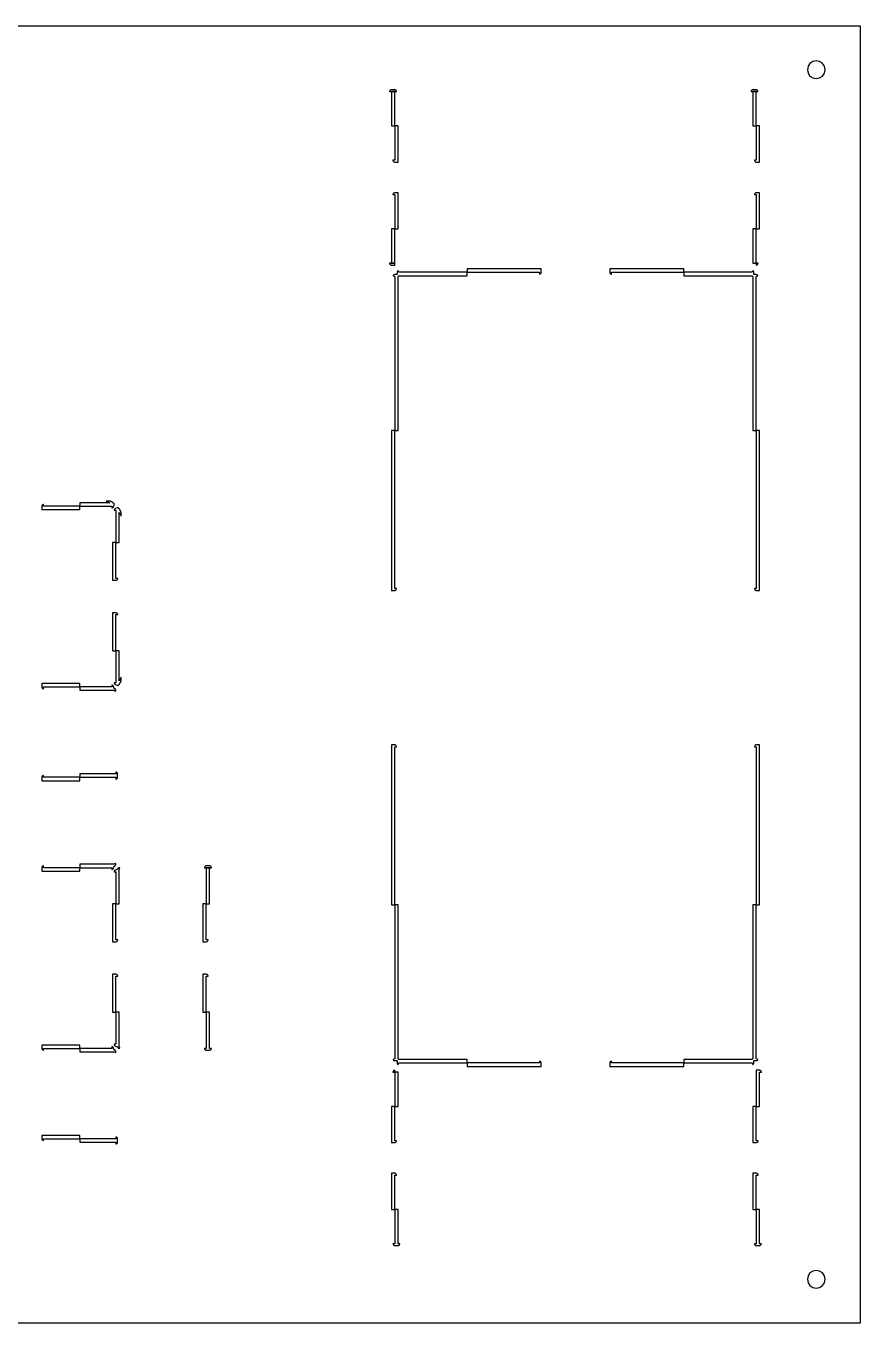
# Model space of a CAD drawing. Header units: metres. Extents: x -73 to 826, y -34 to 331.
# Drawn here: x 591.7 to 826.1, y -33.6 to 331 of the extents above; entities that cross this region are included whole.
import ezdxf

# ---------------------------------------------------------------- set-up
doc = ezdxf.new("R2010")
doc.units = ezdxf.units.M

msp = doc.modelspace()

# ---------------------------------------------------------------- linework, layer by layer
for points in [[(826.12, -33.64), (381.51, -33.64), (381.51, 330.98), (826.12, 330.98), (826.12, -33.64)], [(816.32, 318.67), (816.13, 319.63), (815.58, 320.44), (814.77, 320.98), (813.82, 321.17), (812.86, 320.98), (812.05, 320.44), (811.51, 319.63), (811.32, 318.67), (811.51, 317.71), (812.05, 316.9), (812.86, 316.36), (813.82, 316.17), (814.77, 316.36), (815.58, 316.9), (816.13, 317.71), (816.32, 318.67)], [(693.89, 312.52), (695.34, 312.52), (695.84, 312.52), (695.83, 312.55), (695.83, 312.55), (695.83, 312.6), (695.83, 312.61), (695.8, 312.7), (695.8, 312.7), (695.75, 312.79), (695.75, 312.79), (695.69, 312.87), (695.68, 312.87), (695.61, 312.93), (695.6, 312.93), (695.52, 312.98), (695.52, 312.98), (695.42, 313.01), (695.42, 313.01), (695.37, 313.02), (695.37, 313.02), (695.32, 313.02), (694.41, 313.02), (694.36, 313.02), (694.36, 313.02), (694.31, 313.01), (694.3, 313.01), (694.21, 312.98), (694.21, 312.98), (694.12, 312.93), (694.11, 312.93), (694.04, 312.87), (694.04, 312.87), (693.98, 312.79), (693.97, 312.79), (693.93, 312.7), (693.93, 312.7), (693.9, 312.61), (693.9, 312.6), (693.89, 312.55), (693.89, 312.55), (693.89, 312.52)], [(695.34, 302.89), (695.34, 312.5), (695.34, 312.51), (695.33, 312.51), (695.33, 312.52), (695.32, 312.52), (694.41, 312.52), (694.4, 312.52), (694.39, 312.51), (694.39, 312.51), (694.39, 312.5), (694.39, 302.89), (694.39, 302.88), (694.39, 302.87), (694.4, 302.87), (694.41, 302.87), (695.32, 302.87), (695.33, 302.87), (695.33, 302.87), (695.34, 302.88), (695.34, 302.89)], [(795.49, 312.52), (796.94, 312.52), (797.44, 312.52), (797.43, 312.55), (797.43, 312.55), (797.43, 312.6), (797.43, 312.61), (797.4, 312.7), (797.4, 312.7), (797.35, 312.79), (797.35, 312.79), (797.29, 312.87), (797.28, 312.87), (797.21, 312.93), (797.2, 312.93), (797.12, 312.98), (797.12, 312.98), (797.02, 313.01), (797.02, 313.01), (796.97, 313.02), (796.97, 313.02), (796.92, 313.02), (796.01, 313.02), (795.96, 313.02), (795.96, 313.02), (795.91, 313.01), (795.9, 313.01), (795.81, 312.98), (795.81, 312.98), (795.72, 312.93), (795.71, 312.93), (795.64, 312.87), (795.64, 312.87), (795.58, 312.79), (795.57, 312.79), (795.53, 312.7), (795.53, 312.7), (795.5, 312.61), (795.5, 312.6), (795.49, 312.55), (795.49, 312.55), (795.49, 312.52)], [(796.94, 302.89), (796.94, 312.5), (796.94, 312.51), (796.93, 312.51), (796.93, 312.52), (796.92, 312.52), (796.01, 312.52), (796, 312.52), (795.99, 312.51), (795.99, 312.51), (795.99, 312.5), (795.99, 302.89), (795.99, 302.88), (795.99, 302.87), (796, 302.87), (796.01, 302.87), (796.92, 302.87), (796.93, 302.87), (796.93, 302.87), (796.94, 302.88), (796.94, 302.89)], [(696.29, 292.71), (696.29, 302.85), (696.29, 302.86), (696.28, 302.86), (696.28, 302.87), (696.27, 302.87), (695.36, 302.87), (695.35, 302.87), (695.34, 302.86), (695.34, 302.86), (695.34, 302.85), (695.34, 293.24), (695.34, 293.23), (695.33, 293.22), (695.33, 293.22), (695.32, 293.22), (694.84, 293.22), (694.84, 293.12), (694.84, 293.12), (694.91, 292.94), (694.91, 292.94), (695.05, 292.8), (695.05, 292.8), (695.23, 292.73), (695.23, 292.73), (695.33, 292.72), (696.21, 292.72), (696.21, 292.72), (696.25, 292.71), (696.25, 292.71), (696.29, 292.71), (696.29, 292.71)], [(797.89, 292.71), (797.89, 302.85), (797.89, 302.86), (797.88, 302.86), (797.88, 302.87), (797.87, 302.87), (796.96, 302.87), (796.95, 302.87), (796.94, 302.86), (796.94, 302.86), (796.94, 302.85), (796.94, 293.24), (796.94, 293.23), (796.93, 293.22), (796.93, 293.22), (796.92, 293.22), (796.44, 293.22), (796.44, 293.22), (796.44, 293.12), (796.44, 293.12), (796.51, 292.94), (796.51, 292.94), (796.65, 292.8), (796.65, 292.8), (796.83, 292.73), (796.83, 292.73), (796.93, 292.72), (797.81, 292.72), (797.81, 292.72), (797.85, 292.71), (797.85, 292.71), (797.89, 292.71), (797.89, 292.71)], [(695.36, 273.91), (696.27, 273.91), (696.28, 273.91), (696.28, 273.92), (696.29, 273.92), (696.29, 273.93), (696.29, 284.07), (696.29, 284.07), (696.25, 284.07), (696.25, 284.07), (696.21, 284.06), (696.21, 284.06), (695.33, 284.06), (695.23, 284.05), (695.23, 284.05), (695.05, 283.98), (695.05, 283.98), (694.91, 283.84), (694.91, 283.84), (694.84, 283.66), (694.84, 283.66), (694.84, 283.56), (695.32, 283.56), (695.33, 283.56), (695.33, 283.56), (695.34, 283.55), (695.34, 283.54), (695.34, 273.93), (695.34, 273.92), (695.34, 273.92), (695.35, 273.91), (695.36, 273.91)], [(796.96, 273.91), (797.87, 273.91), (797.88, 273.91), (797.88, 273.92), (797.89, 273.92), (797.89, 273.93), (797.89, 284.07), (797.89, 284.07), (797.85, 284.07), (797.85, 284.07), (797.81, 284.06), (797.81, 284.06), (796.93, 284.06), (796.83, 284.05), (796.83, 284.05), (796.65, 283.98), (796.65, 283.98), (796.51, 283.84), (796.51, 283.84), (796.44, 283.66), (796.44, 283.66), (796.44, 283.56), (796.44, 283.56), (796.92, 283.56), (796.93, 283.56), (796.93, 283.56), (796.94, 283.55), (796.94, 283.54), (796.94, 273.93), (796.94, 273.92), (796.94, 273.92), (796.95, 273.91), (796.96, 273.91)], [(694.39, 273.89), (694.39, 264.28), (694.39, 264.27), (694.39, 264.27), (694.4, 264.26), (694.41, 264.26), (695.32, 264.26), (695.33, 264.26), (695.33, 264.27), (695.34, 264.27), (695.34, 264.28), (695.34, 273.89), (695.34, 273.9), (695.33, 273.91), (695.33, 273.91), (695.32, 273.91), (694.41, 273.91), (694.4, 273.91), (694.39, 273.91), (694.39, 273.9), (694.39, 273.89)], [(796.01, 264.26), (796.92, 264.26), (796.93, 264.26), (796.93, 264.27), (796.94, 264.27), (796.94, 264.28), (796.94, 273.89), (796.94, 273.9), (796.93, 273.91), (796.93, 273.91), (796.92, 273.91), (796.01, 273.91), (796, 273.91), (795.99, 273.91), (795.99, 273.9), (795.99, 273.89), (795.99, 264.28), (795.99, 264.27), (795.99, 264.27), (796, 264.26), (796.01, 264.26)], [(695.34, 263.76), (695.34, 264.25), (695.34, 264.25), (695.33, 264.26), (695.33, 264.26), (695.33, 264.26), (693.89, 264.26), (693.89, 264.23), (693.89, 264.23), (693.9, 264.18), (693.9, 264.18), (693.93, 264.08), (693.93, 264.08), (693.97, 264), (693.98, 263.99), (694.04, 263.91), (694.04, 263.91), (694.11, 263.85), (694.12, 263.85), (694.21, 263.8), (694.21, 263.8), (694.3, 263.77), (694.31, 263.77), (694.36, 263.76), (694.36, 263.76), (694.41, 263.76), (695.32, 263.76), (695.34, 263.76), (695.34, 263.76)], [(736.48, 262.67), (735.98, 262.67), (715.68, 262.67), (715.67, 262.67), (715.66, 262.67), (715.66, 262.66), (715.66, 262.65), (715.66, 261.74), (715.66, 261.73), (715.66, 261.73), (715.67, 261.72), (715.68, 261.72), (735.96, 261.72), (735.97, 261.72), (735.97, 261.71), (735.98, 261.71), (735.98, 261.7), (735.98, 261.22), (735.98, 261.22), (736.07, 261.22), (736.07, 261.22), (736.25, 261.29), (736.25, 261.29), (736.39, 261.43), (736.39, 261.43), (736.47, 261.61), (736.47, 261.61), (736.48, 261.71), (736.48, 262.59), (736.48, 262.59), (736.49, 262.64), (736.49, 262.64), (736.48, 262.67), (736.48, 262.67)], [(776.62, 261.74), (776.62, 262.65), (776.62, 262.66), (776.61, 262.67), (776.61, 262.67), (776.6, 262.67), (756.3, 262.67), (755.79, 262.67), (755.79, 262.67), (755.79, 262.64), (755.79, 262.64), (755.8, 262.59), (755.8, 262.59), (755.8, 261.71), (755.81, 261.61), (755.81, 261.61), (755.88, 261.43), (755.88, 261.43), (756.02, 261.29), (756.02, 261.29), (756.2, 261.22), (756.2, 261.22), (756.3, 261.22), (756.3, 261.7), (756.3, 261.71), (756.3, 261.71), (756.31, 261.72), (756.32, 261.72), (776.6, 261.72), (776.61, 261.72), (776.61, 261.73), (776.62, 261.73), (776.62, 261.74)], [(797.44, 264.26), (796.95, 264.26), (796.94, 264.26), (796.94, 264.26), (796.94, 264.25), (796.94, 264.25), (796.94, 263.76), (796.97, 263.76), (796.97, 263.76), (797.02, 263.77), (797.02, 263.77), (797.12, 263.8), (797.12, 263.8), (797.2, 263.85), (797.21, 263.85), (797.28, 263.91), (797.29, 263.91), (797.35, 263.99), (797.35, 264), (797.4, 264.08), (797.4, 264.08), (797.43, 264.18), (797.43, 264.18), (797.43, 264.23), (797.43, 264.23), (797.44, 264.26)], [(694.88, 260.74), (695.26, 260.58), (695.34, 260.57), (695.34, 217.29), (695.34, 217.28), (695.34, 217.28), (695.35, 217.27), (695.36, 217.27), (696.27, 217.27), (696.28, 217.27), (696.28, 217.28), (696.29, 217.28), (696.29, 217.29), (696.29, 260.57), (696.37, 260.58), (696.43, 260.63), (696.48, 260.69), (696.49, 260.77), (696.49, 260.77), (715.64, 260.77), (715.65, 260.77), (715.65, 260.77), (715.66, 260.78), (715.66, 260.79), (715.66, 261.7), (715.66, 261.71), (715.65, 261.71), (715.65, 261.72), (715.64, 261.72), (696.49, 261.72), (696.49, 261.72), (696.48, 261.8), (696.32, 262.18), (696.21, 262.14), (696.21, 262.13), (696.08, 262), (696.08, 262), (696, 261.82), (696, 261.82), (695.99, 261.72), (695.99, 261.07), (695.99, 261.07), (695.99, 261.07), (695.99, 261.07), (695.99, 261.07), (695.34, 261.07), (695.24, 261.06), (695.24, 261.06), (695.06, 260.98), (695.06, 260.98), (694.92, 260.84), (694.92, 260.84), (694.88, 260.74)], [(795.96, 262.18), (795.8, 261.8), (795.79, 261.72), (795.79, 261.72), (776.64, 261.72), (776.63, 261.72), (776.62, 261.71), (776.62, 261.71), (776.62, 261.7), (776.62, 260.79), (776.62, 260.78), (776.62, 260.77), (776.63, 260.77), (776.64, 260.77), (795.79, 260.77), (795.79, 260.77), (795.8, 260.69), (795.84, 260.63), (795.91, 260.58), (795.99, 260.57), (795.99, 260.57), (795.99, 217.29), (795.99, 217.28), (795.99, 217.28), (796, 217.27), (796.01, 217.27), (796.92, 217.27), (796.93, 217.27), (796.93, 217.28), (796.94, 217.28), (796.94, 217.29), (796.94, 217.29), (796.94, 260.57), (797.01, 260.58), (797.4, 260.74), (797.4, 260.74), (797.35, 260.84), (797.35, 260.84), (797.21, 260.98), (797.21, 260.98), (797.03, 261.06), (797.03, 261.06), (796.94, 261.07), (796.29, 261.07), (796.28, 261.07), (796.28, 261.07), (796.28, 261.07), (796.28, 261.07), (796.28, 261.72), (796.27, 261.82), (796.27, 261.82), (796.2, 262), (796.2, 262), (796.06, 262.13), (796.06, 262.14), (795.96, 262.18), (795.96, 262.18)], [(694.39, 217.25), (694.39, 172.82), (694.39, 172.31), (694.39, 172.31), (694.42, 172.31), (694.42, 172.31), (694.46, 172.32), (694.46, 172.32), (695.35, 172.32), (695.45, 172.33), (695.45, 172.33), (695.63, 172.41), (695.63, 172.41), (695.77, 172.54), (695.77, 172.54), (695.84, 172.72), (695.84, 172.72), (695.84, 172.82), (695.36, 172.82), (695.35, 172.82), (695.34, 172.83), (695.34, 172.83), (695.34, 172.84), (695.34, 217.25), (695.34, 217.26), (695.33, 217.26), (695.33, 217.27), (695.32, 217.27), (694.41, 217.27), (694.4, 217.27), (694.39, 217.26), (694.39, 217.26), (694.39, 217.25)], [(797.89, 172.31), (797.89, 172.82), (797.89, 217.25), (797.89, 217.26), (797.88, 217.26), (797.88, 217.27), (797.87, 217.27), (796.96, 217.27), (796.95, 217.27), (796.94, 217.26), (796.94, 217.26), (796.94, 217.25), (796.94, 172.84), (796.94, 172.83), (796.93, 172.83), (796.93, 172.82), (796.92, 172.82), (796.44, 172.82), (796.44, 172.72), (796.44, 172.72), (796.51, 172.54), (796.51, 172.54), (796.65, 172.41), (796.65, 172.41), (796.83, 172.33), (796.83, 172.33), (796.93, 172.32), (797.81, 172.32), (797.81, 172.32), (797.85, 172.31), (797.85, 172.31), (797.89, 172.31), (797.89, 172.31)], [(614.26, 197.42), (614.26, 197.42), (614.26, 197.42), (614.32, 197.39), (614.32, 197.39), (614.37, 197.36), (614.37, 197.36), (614.43, 197.33), (614.43, 197.33), (614.49, 197.3), (614.49, 197.3), (614.55, 197.28), (614.55, 197.28), (614.6, 197.25), (614.6, 197.25), (614.66, 197.22), (614.66, 197.22), (614.72, 197.19), (614.72, 197.19), (614.77, 197.16), (614.77, 197.16), (614.83, 197.13), (614.83, 197.13), (614.89, 197.1), (614.89, 197.1), (614.94, 197.07), (614.94, 197.07), (615, 197.04), (615, 197.04), (615.06, 197.01), (615.06, 197.01), (615.11, 196.98), (615.11, 196.98), (615.17, 196.95), (615.17, 196.95), (615.23, 196.92), (615.23, 196.92), (615.23, 196.92), (606.82, 196.92), (606.81, 196.92), (606.8, 196.92), (606.8, 196.91), (606.8, 196.9), (606.8, 195.99), (606.8, 195.98), (606.8, 195.98), (606.81, 195.97), (606.82, 195.97), (615.8, 195.97), (615.8, 195.47), (615.92, 195.48), (615.92, 195.48), (616.12, 195.58), (616.12, 195.58), (616.26, 195.76), (616.26, 195.76), (616.29, 195.87), (616.3, 195.9), (616.3, 195.9), (616.47, 196.31), (616.5, 196.4), (616.5, 196.4), (616.5, 196.58), (616.5, 196.58), (616.45, 196.71), (616.23, 196.87), (616.23, 196.87), (616.22, 196.96), (616.19, 196.97), (616.19, 196.97), (616.14, 197), (616.14, 197), (616.08, 197.03), (616.08, 197.03), (616.03, 197.06), (616.02, 197.06), (615.97, 197.09), (615.97, 197.09), (615.91, 197.12), (615.91, 197.12), (615.86, 197.15), (615.86, 197.15), (615.8, 197.18), (615.8, 197.18), (615.74, 197.21), (615.74, 197.21), (615.69, 197.25), (615.68, 197.25), (615.63, 197.28), (615.63, 197.28), (615.57, 197.31), (615.57, 197.31), (615.51, 197.34), (615.51, 197.34), (615.46, 197.36), (615.35, 197.41), (615.35, 197.41), (615.23, 197.42), (614.26, 197.42)], [(606.78, 195.97), (606.78, 195.97), (596.66, 195.97), (596.65, 195.97), (596.64, 195.98), (596.64, 195.98), (596.64, 195.99), (596.64, 196.47), (596.54, 196.47), (596.54, 196.47), (596.36, 196.4), (596.36, 196.4), (596.22, 196.26), (596.22, 196.26), (596.15, 196.08), (596.15, 196.08), (596.14, 195.98), (596.14, 195.95), (596.14, 195.1), (596.14, 195.1), (596.13, 195.05), (596.13, 195.05), (596.13, 195.02), (596.13, 195.02), (596.64, 195.02), (606.78, 195.02), (606.78, 195.02), (606.79, 195.02), (606.79, 195.03), (606.8, 195.04), (606.8, 195.95), (606.79, 195.96), (606.79, 195.96), (606.78, 195.97), (606.78, 195.97)], [(616.46, 194.82), (616.96, 194.82), (616.96, 185.83), (616.96, 185.82), (616.96, 185.82), (616.97, 185.81), (616.98, 185.81), (617.89, 185.81), (617.9, 185.81), (617.9, 185.82), (617.91, 185.82), (617.91, 185.83), (617.91, 194.24), (617.92, 194.21), (617.92, 194.21), (617.95, 194.16), (617.95, 194.16), (617.98, 194.1), (617.98, 194.1), (618.01, 194.04), (618.01, 194.04), (618.04, 193.99), (618.04, 193.99), (618.07, 193.93), (618.07, 193.93), (618.1, 193.87), (618.1, 193.87), (618.13, 193.82), (618.13, 193.82), (618.16, 193.76), (618.16, 193.76), (618.19, 193.7), (618.19, 193.7), (618.22, 193.65), (618.22, 193.65), (618.25, 193.59), (618.25, 193.59), (618.28, 193.53), (618.28, 193.53), (618.3, 193.48), (618.3, 193.48), (618.33, 193.42), (618.33, 193.42), (618.36, 193.36), (618.36, 193.36), (618.39, 193.3), (618.39, 193.3), (618.41, 193.27), (618.41, 194.24), (618.39, 194.36), (618.39, 194.36), (618.35, 194.48), (618.34, 194.5), (618.34, 194.5), (618.31, 194.56), (618.31, 194.56), (618.28, 194.62), (618.28, 194.62), (618.25, 194.67), (618.25, 194.67), (618.22, 194.73), (618.21, 194.73), (618.18, 194.79), (618.18, 194.79), (618.15, 194.84), (618.15, 194.84), (618.12, 194.9), (618.12, 194.9), (618.09, 194.96), (618.09, 194.96), (618.06, 195.01), (618.06, 195.01), (618.03, 195.07), (618.03, 195.07), (618, 195.13), (618, 195.13), (617.97, 195.18), (617.97, 195.18), (617.94, 195.23), (617.86, 195.24), (617.85, 195.24), (617.7, 195.47), (617.57, 195.51), (617.57, 195.51), (617.38, 195.51), (617.38, 195.51), (617.3, 195.48), (616.89, 195.31), (616.89, 195.31), (616.86, 195.31), (616.75, 195.27), (616.75, 195.27), (616.57, 195.13), (616.57, 195.13), (616.47, 194.93), (616.47, 194.93), (616.46, 194.82)], [(617.46, 175.65), (616.98, 175.65), (616.97, 175.65), (616.96, 175.66), (616.96, 175.66), (616.96, 175.67), (616.96, 185.79), (616.95, 185.8), (616.95, 185.8), (616.94, 185.81), (616.94, 185.81), (616.02, 185.81), (616.02, 185.81), (616.01, 185.8), (616, 185.8), (616, 185.79), (616, 175.14), (616, 175.14), (616.04, 175.14), (616.04, 175.14), (616.08, 175.15), (616.08, 175.15), (616.93, 175.15), (616.97, 175.15), (617.06, 175.16), (617.07, 175.16), (617.25, 175.23), (617.25, 175.23), (617.38, 175.37), (617.38, 175.37), (617.46, 175.55), (617.46, 175.55), (617.46, 175.65)], [(616.96, 155.35), (616.96, 155.35), (616.96, 165.47), (616.96, 165.48), (616.96, 165.48), (616.97, 165.49), (616.98, 165.49), (617.46, 165.49), (617.46, 165.59), (617.46, 165.59), (617.38, 165.77), (617.38, 165.77), (617.25, 165.9), (617.25, 165.9), (617.07, 165.98), (617.06, 165.98), (616.97, 165.99), (616.93, 165.99), (616.08, 165.99), (616.08, 165.99), (616.04, 166), (616.04, 166), (616, 166), (616, 166), (616, 155.35), (616, 155.34), (616.01, 155.34), (616.02, 155.33), (616.02, 155.33), (616.94, 155.33), (616.94, 155.33), (616.95, 155.34), (616.95, 155.34), (616.96, 155.35)], [(618.41, 147.87), (618.4, 147.86), (618.4, 147.86), (618.38, 147.81), (618.38, 147.81), (618.35, 147.75), (618.35, 147.75), (618.32, 147.69), (618.32, 147.69), (618.29, 147.64), (618.29, 147.64), (618.26, 147.58), (618.26, 147.58), (618.23, 147.52), (618.23, 147.52), (618.2, 147.47), (618.2, 147.47), (618.17, 147.41), (618.17, 147.41), (618.15, 147.35), (618.15, 147.35), (618.12, 147.3), (618.12, 147.3), (618.09, 147.24), (618.09, 147.24), (618.06, 147.18), (618.06, 147.18), (618.03, 147.13), (618.03, 147.13), (618, 147.07), (618, 147.07), (617.97, 147.01), (617.97, 147.01), (617.94, 146.96), (617.94, 146.96), (617.91, 146.9), (617.91, 146.9), (617.91, 146.9), (617.91, 155.31), (617.91, 155.32), (617.9, 155.32), (617.9, 155.33), (617.89, 155.33), (616.98, 155.33), (616.97, 155.33), (616.96, 155.32), (616.96, 155.32), (616.96, 155.31), (616.96, 146.32), (616.46, 146.32), (616.47, 146.21), (616.47, 146.21), (616.57, 146.01), (616.57, 146.01), (616.75, 145.87), (616.75, 145.87), (616.86, 145.83), (616.89, 145.83), (616.89, 145.83), (617.3, 145.66), (617.38, 145.63), (617.38, 145.63), (617.57, 145.62), (617.57, 145.62), (617.7, 145.67), (617.85, 145.9), (617.86, 145.9), (617.94, 145.91), (617.96, 145.93), (617.96, 145.93), (617.99, 145.99), (617.99, 145.99), (618.02, 146.04), (618.02, 146.04), (618.05, 146.1), (618.05, 146.1), (618.08, 146.16), (618.08, 146.16), (618.11, 146.21), (618.11, 146.21), (618.14, 146.27), (618.14, 146.27), (618.17, 146.33), (618.17, 146.33), (618.2, 146.38), (618.2, 146.38), (618.23, 146.44), (618.23, 146.44), (618.26, 146.5), (618.26, 146.5), (618.29, 146.55), (618.29, 146.55), (618.32, 146.61), (618.32, 146.61), (618.35, 146.66), (618.39, 146.78), (618.39, 146.78), (618.41, 146.9), (618.41, 147.87)], [(596.64, 144.67), (596.64, 145.15), (596.64, 145.16), (596.64, 145.16), (596.65, 145.17), (596.66, 145.17), (606.78, 145.17), (606.78, 145.17), (606.79, 145.18), (606.79, 145.18), (606.8, 145.19), (606.8, 146.1), (606.79, 146.11), (606.79, 146.12), (606.78, 146.12), (606.78, 146.12), (596.64, 146.12), (596.13, 146.12), (596.13, 146.12), (596.13, 146.09), (596.13, 146.09), (596.14, 146.04), (596.14, 146.04), (596.14, 145.19), (596.14, 145.16), (596.15, 145.06), (596.15, 145.06), (596.22, 144.88), (596.22, 144.88), (596.36, 144.74), (596.36, 144.74), (596.54, 144.67), (596.54, 144.67), (596.64, 144.67)], [(615.8, 145.67), (615.8, 145.17), (606.82, 145.17), (606.81, 145.17), (606.8, 145.16), (606.8, 145.16), (606.8, 145.15), (606.8, 145.15), (606.8, 144.24), (606.8, 144.23), (606.8, 144.22), (606.81, 144.22), (606.82, 144.22), (616.43, 144.22), (616.88, 144.03), (616.88, 144.03), (616.88, 144.03), (616.92, 144.12), (616.92, 144.12), (616.92, 144.32), (616.92, 144.32), (616.84, 144.5), (616.84, 144.5), (616.71, 144.63), (616.71, 144.63), (616.62, 144.68), (616.51, 144.72), (616.51, 144.72), (616.51, 144.73), (616.3, 145.24), (616.3, 145.24), (616.29, 145.27), (616.26, 145.37), (616.26, 145.37), (616.12, 145.55), (616.12, 145.56), (615.92, 145.66), (615.92, 145.66), (615.8, 145.67)], [(694.39, 128.88), (694.39, 128.37), (694.39, 83.94), (694.39, 83.93), (694.39, 83.93), (694.4, 83.92), (694.41, 83.92), (695.32, 83.92), (695.33, 83.92), (695.33, 83.93), (695.34, 83.93), (695.34, 83.94), (695.34, 128.35), (695.34, 128.36), (695.34, 128.36), (695.35, 128.37), (695.36, 128.37), (695.84, 128.37), (695.84, 128.47), (695.84, 128.47), (695.77, 128.65), (695.77, 128.65), (695.63, 128.78), (695.63, 128.79), (695.45, 128.86), (695.45, 128.86), (695.35, 128.87), (694.46, 128.87), (694.46, 128.87), (694.42, 128.88), (694.42, 128.88), (694.39, 128.88), (694.39, 128.88)], [(796.96, 83.92), (797.87, 83.92), (797.88, 83.92), (797.88, 83.93), (797.89, 83.93), (797.89, 83.94), (797.89, 128.37), (797.89, 128.88), (797.89, 128.88), (797.85, 128.88), (797.85, 128.88), (797.81, 128.87), (797.81, 128.87), (796.93, 128.87), (796.83, 128.86), (796.83, 128.86), (796.65, 128.79), (796.65, 128.78), (796.51, 128.65), (796.51, 128.65), (796.44, 128.47), (796.44, 128.47), (796.44, 128.37), (796.92, 128.37), (796.93, 128.37), (796.93, 128.36), (796.94, 128.36), (796.94, 128.35), (796.94, 83.94), (796.94, 83.93), (796.94, 83.93), (796.95, 83.92), (796.96, 83.92)], [(616.96, 121.22), (616.96, 120.7), (616.95, 120.71), (616.95, 120.72), (616.94, 120.72), (616.94, 120.72), (606.82, 120.72), (606.81, 120.72), (606.8, 120.72), (606.8, 120.71), (606.8, 120.7), (606.8, 119.79), (606.8, 119.78), (606.8, 119.78), (606.81, 119.77), (606.82, 119.77), (616.94, 119.77), (616.94, 119.77), (616.95, 119.78), (616.95, 119.78), (616.96, 119.79), (616.96, 119.27), (616.98, 119.27), (616.98, 119.27), (617.03, 119.28), (617.04, 119.28), (617.13, 119.31), (617.13, 119.31), (617.22, 119.36), (617.23, 119.36), (617.3, 119.42), (617.3, 119.42), (617.36, 119.5), (617.37, 119.5), (617.41, 119.59), (617.41, 119.59), (617.44, 119.68), (617.44, 119.69), (617.45, 119.74), (617.45, 119.74), (617.45, 119.79), (617.45, 120.7), (617.45, 120.75), (617.45, 120.75), (617.44, 120.8), (617.44, 120.81), (617.41, 120.9), (617.41, 120.9), (617.37, 120.99), (617.36, 120.99), (617.3, 121.07), (617.3, 121.07), (617.23, 121.13), (617.22, 121.14), (617.13, 121.18), (617.13, 121.18), (617.04, 121.21), (617.03, 121.21), (616.98, 121.22), (616.98, 121.22), (616.96, 121.22)], [(596.13, 118.82), (606.78, 118.82), (606.78, 118.82), (606.79, 118.82), (606.79, 118.83), (606.8, 118.84), (606.8, 119.75), (606.79, 119.76), (606.79, 119.76), (606.78, 119.77), (606.78, 119.77), (596.66, 119.77), (596.65, 119.77), (596.64, 119.78), (596.64, 119.78), (596.64, 119.79), (596.64, 120.27), (596.54, 120.27), (596.54, 120.27), (596.36, 120.2), (596.36, 120.2), (596.22, 120.06), (596.22, 120.06), (596.15, 119.88), (596.15, 119.88), (596.14, 119.78), (596.14, 119.75), (596.14, 118.9), (596.14, 118.9), (596.13, 118.85), (596.13, 118.85), (596.13, 118.82), (596.13, 118.82)], [(606.78, 94.37), (606.78, 94.37), (596.66, 94.37), (596.65, 94.37), (596.64, 94.38), (596.64, 94.38), (596.64, 94.39), (596.64, 94.87), (596.54, 94.87), (596.54, 94.87), (596.36, 94.8), (596.36, 94.8), (596.22, 94.66), (596.22, 94.66), (596.15, 94.48), (596.15, 94.48), (596.14, 94.38), (596.14, 93.5), (596.14, 93.5), (596.13, 93.45), (596.13, 93.45), (596.13, 93.42), (596.13, 93.42), (606.78, 93.42), (606.78, 93.42), (606.79, 93.42), (606.79, 93.43), (606.8, 93.44), (606.8, 94.35), (606.79, 94.36), (606.79, 94.36), (606.78, 94.37), (606.78, 94.37)], [(616.88, 95.51), (616.88, 95.51), (616.43, 95.32), (606.82, 95.32), (606.81, 95.32), (606.8, 95.32), (606.8, 95.31), (606.8, 95.3), (606.8, 94.39), (606.8, 94.38), (606.8, 94.38), (606.81, 94.37), (606.82, 94.37), (615.8, 94.37), (615.8, 93.87), (615.89, 93.88), (615.89, 93.88), (616.05, 93.94), (616.05, 93.94), (616.18, 94.04), (616.18, 94.04), (616.27, 94.19), (616.27, 94.19), (616.29, 94.27), (616.3, 94.3), (616.3, 94.3), (616.51, 94.81), (616.51, 94.81), (616.51, 94.81), (616.62, 94.86), (616.71, 94.91), (616.71, 94.91), (616.84, 95.04), (616.84, 95.04), (616.92, 95.22), (616.92, 95.22), (616.92, 95.42), (616.92, 95.42), (616.88, 95.51), (616.88, 95.51)], [(641.86, 94.37), (642.36, 94.37), (643.81, 94.37), (643.8, 94.4), (643.8, 94.4), (643.8, 94.45), (643.8, 94.45), (643.77, 94.55), (643.77, 94.55), (643.72, 94.63), (643.72, 94.64), (643.65, 94.72), (643.65, 94.72), (643.58, 94.78), (643.57, 94.78), (643.49, 94.83), (643.49, 94.83), (643.39, 94.86), (643.39, 94.86), (643.34, 94.87), (643.34, 94.87), (643.29, 94.87), (642.38, 94.87), (642.33, 94.87), (642.33, 94.87), (642.28, 94.86), (642.27, 94.86), (642.18, 94.83), (642.18, 94.83), (642.09, 94.78), (642.08, 94.78), (642.01, 94.72), (642.01, 94.72), (641.95, 94.64), (641.94, 94.63), (641.9, 94.55), (641.9, 94.55), (641.87, 94.45), (641.87, 94.45), (641.86, 94.4), (641.86, 94.4), (641.86, 94.37)], [(616.46, 93.22), (616.96, 93.22), (616.96, 84.23), (616.96, 84.22), (616.96, 84.22), (616.97, 84.21), (616.98, 84.21), (617.89, 84.21), (617.9, 84.21), (617.9, 84.22), (617.91, 84.22), (617.91, 84.23), (617.91, 93.85), (618.09, 94.29), (618.09, 94.3), (618.09, 94.3), (618, 94.33), (618, 94.33), (617.81, 94.33), (617.81, 94.33), (617.63, 94.26), (617.63, 94.26), (617.49, 94.12), (617.49, 94.12), (617.44, 94.03), (617.4, 93.93), (617.4, 93.92), (617.4, 93.92), (616.89, 93.71), (616.89, 93.71), (616.86, 93.71), (616.75, 93.67), (616.75, 93.67), (616.57, 93.53), (616.57, 93.53), (616.47, 93.33), (616.47, 93.33), (616.46, 93.22)], [(642.38, 84.21), (643.29, 84.21), (643.3, 84.21), (643.3, 84.22), (643.31, 84.22), (643.31, 84.23), (643.31, 94.35), (643.31, 94.36), (643.3, 94.36), (643.3, 94.37), (643.29, 94.37), (642.38, 94.37), (642.37, 94.37), (642.36, 94.36), (642.36, 94.36), (642.36, 94.35), (642.36, 84.23), (642.36, 84.22), (642.36, 84.22), (642.37, 84.21), (642.38, 84.21)], [(617.46, 74.05), (616.98, 74.05), (616.97, 74.05), (616.96, 74.06), (616.96, 74.06), (616.96, 74.07), (616.96, 84.19), (616.95, 84.2), (616.95, 84.2), (616.94, 84.21), (616.94, 84.21), (616.02, 84.21), (616.02, 84.21), (616.01, 84.2), (616, 84.2), (616, 84.19), (616, 73.54), (616, 73.54), (616.04, 73.54), (616.04, 73.54), (616.08, 73.55), (616.08, 73.55), (616.97, 73.55), (617.06, 73.56), (617.07, 73.56), (617.25, 73.63), (617.25, 73.63), (617.38, 73.77), (617.38, 73.77), (617.46, 73.95), (617.46, 73.95), (617.46, 74.05)], [(642.86, 74.05), (642.38, 74.05), (642.37, 74.05), (642.36, 74.06), (642.36, 74.06), (642.36, 74.07), (642.36, 84.19), (642.35, 84.2), (642.35, 84.2), (642.34, 84.21), (642.34, 84.21), (641.42, 84.21), (641.42, 84.21), (641.41, 84.2), (641.4, 84.2), (641.4, 84.19), (641.4, 73.54), (641.4, 73.54), (641.44, 73.54), (641.44, 73.54), (641.48, 73.55), (641.48, 73.55), (642.37, 73.55), (642.46, 73.56), (642.47, 73.56), (642.65, 73.63), (642.65, 73.63), (642.78, 73.77), (642.78, 73.77), (642.86, 73.95), (642.86, 73.95), (642.86, 74.05)], [(696.32, 39.01), (696.48, 39.39), (696.49, 39.47), (715.64, 39.47), (715.65, 39.47), (715.65, 39.48), (715.66, 39.48), (715.66, 39.49), (715.66, 40.4), (715.66, 40.41), (715.65, 40.42), (715.65, 40.42), (715.64, 40.42), (696.49, 40.42), (696.48, 40.5), (696.43, 40.56), (696.37, 40.61), (696.29, 40.62), (696.29, 83.9), (696.29, 83.91), (696.28, 83.91), (696.28, 83.92), (696.27, 83.92), (695.36, 83.92), (695.35, 83.92), (695.34, 83.91), (695.34, 83.91), (695.34, 83.9), (695.34, 40.62), (695.26, 40.61), (694.88, 40.45), (694.92, 40.35), (694.92, 40.35), (695.06, 40.21), (695.06, 40.21), (695.24, 40.13), (695.24, 40.13), (695.34, 40.12), (695.99, 40.12), (695.99, 40.12), (695.99, 40.12), (695.99, 40.12), (695.99, 40.12), (695.99, 39.47), (696, 39.37), (696, 39.37), (696.08, 39.19), (696.08, 39.19), (696.21, 39.06), (696.21, 39.06), (696.32, 39.01)], [(797.4, 40.45), (797.01, 40.61), (796.94, 40.62), (796.94, 83.9), (796.94, 83.91), (796.93, 83.91), (796.93, 83.92), (796.92, 83.92), (796.01, 83.92), (796, 83.92), (795.99, 83.91), (795.99, 83.91), (795.99, 83.9), (795.99, 40.62), (795.99, 40.62), (795.91, 40.61), (795.84, 40.56), (795.8, 40.5), (795.79, 40.42), (776.64, 40.42), (776.63, 40.42), (776.62, 40.42), (776.62, 40.41), (776.62, 40.4), (776.62, 39.49), (776.62, 39.48), (776.62, 39.48), (776.63, 39.47), (776.64, 39.47), (795.79, 39.47), (795.8, 39.39), (795.96, 39.01), (796.06, 39.06), (796.06, 39.06), (796.2, 39.19), (796.2, 39.19), (796.27, 39.37), (796.27, 39.37), (796.28, 39.47), (796.28, 40.12), (796.28, 40.12), (796.28, 40.12), (796.28, 40.12), (796.29, 40.12), (796.94, 40.12), (797.03, 40.13), (797.03, 40.13), (797.21, 40.21), (797.21, 40.21), (797.35, 40.35), (797.35, 40.35), (797.4, 40.45), (797.4, 40.45)], [(616.94, 53.73), (616.94, 53.73), (616.94, 53.73), (616.95, 53.74), (616.95, 53.74), (616.96, 53.75), (616.96, 63.87), (616.96, 63.88), (616.96, 63.88), (616.97, 63.89), (616.98, 63.89), (617.46, 63.89), (617.46, 63.99), (617.46, 63.99), (617.38, 64.17), (617.38, 64.17), (617.25, 64.3), (617.25, 64.3), (617.07, 64.38), (617.06, 64.38), (616.97, 64.39), (616.08, 64.39), (616.08, 64.39), (616.04, 64.4), (616.04, 64.4), (616, 64.4), (616, 64.4), (616, 53.75), (616, 53.74), (616.01, 53.74), (616.02, 53.73), (616.02, 53.73), (616.94, 53.73), (616.94, 53.73)], [(641.42, 53.73), (642.34, 53.73), (642.34, 53.73), (642.35, 53.74), (642.35, 53.74), (642.36, 53.75), (642.36, 63.87), (642.36, 63.88), (642.36, 63.88), (642.37, 63.89), (642.38, 63.89), (642.86, 63.89), (642.86, 63.99), (642.86, 63.99), (642.78, 64.17), (642.78, 64.17), (642.65, 64.3), (642.65, 64.3), (642.47, 64.38), (642.46, 64.38), (642.37, 64.39), (641.48, 64.39), (641.48, 64.39), (641.44, 64.4), (641.44, 64.4), (641.4, 64.4), (641.4, 64.4), (641.4, 53.75), (641.4, 53.74), (641.41, 53.74), (641.42, 53.73), (641.42, 53.73)], [(618.09, 43.64), (618.09, 43.65), (617.91, 44.09), (617.91, 53.71), (617.91, 53.72), (617.9, 53.72), (617.9, 53.73), (617.89, 53.73), (616.98, 53.73), (616.97, 53.73), (616.96, 53.72), (616.96, 53.72), (616.96, 53.71), (616.96, 44.72), (616.46, 44.72), (616.47, 44.61), (616.47, 44.61), (616.57, 44.41), (616.57, 44.41), (616.75, 44.27), (616.75, 44.27), (616.86, 44.23), (616.89, 44.23), (616.89, 44.23), (617.4, 44.01), (617.4, 44.01), (617.4, 44.01), (617.44, 43.91), (617.49, 43.82), (617.49, 43.82), (617.63, 43.68), (617.63, 43.68), (617.81, 43.61), (617.81, 43.61), (618, 43.61), (618, 43.61), (618.09, 43.64), (618.09, 43.64)], [(643.81, 43.57), (643.29, 43.57), (643.3, 43.57), (643.3, 43.58), (643.31, 43.58), (643.31, 43.59), (643.31, 53.71), (643.31, 53.72), (643.3, 53.72), (643.3, 53.73), (643.29, 53.73), (642.38, 53.73), (642.38, 53.73), (642.37, 53.73), (642.37, 53.73), (642.36, 53.72), (642.36, 53.72), (642.36, 53.71), (642.36, 43.59), (642.36, 43.58), (642.36, 43.58), (642.37, 43.57), (642.38, 43.57), (642.36, 43.57), (641.86, 43.57), (641.86, 43.54), (641.86, 43.54), (641.87, 43.49), (641.87, 43.48), (641.9, 43.39), (641.9, 43.39), (641.94, 43.3), (641.95, 43.3), (642.01, 43.22), (642.01, 43.22), (642.08, 43.16), (642.09, 43.16), (642.18, 43.11), (642.18, 43.11), (642.27, 43.08), (642.28, 43.08), (642.33, 43.07), (642.33, 43.07), (642.38, 43.07), (643.29, 43.07), (643.34, 43.07), (643.34, 43.07), (643.39, 43.08), (643.39, 43.08), (643.49, 43.11), (643.49, 43.11), (643.57, 43.16), (643.58, 43.16), (643.65, 43.22), (643.65, 43.22), (643.72, 43.3), (643.72, 43.3), (643.77, 43.39), (643.77, 43.39), (643.8, 43.48), (643.8, 43.49), (643.8, 43.54), (643.8, 43.54), (643.81, 43.57)], [(596.64, 43.07), (596.64, 43.55), (596.64, 43.56), (596.64, 43.56), (596.65, 43.57), (596.66, 43.57), (606.78, 43.57), (606.78, 43.57), (606.79, 43.58), (606.79, 43.58), (606.8, 43.59), (606.8, 44.5), (606.79, 44.51), (606.79, 44.52), (606.78, 44.52), (606.78, 44.52), (596.64, 44.52), (596.13, 44.52), (596.13, 44.52), (596.13, 44.49), (596.13, 44.49), (596.14, 44.44), (596.14, 44.44), (596.14, 43.56), (596.15, 43.46), (596.15, 43.46), (596.22, 43.28), (596.22, 43.28), (596.36, 43.14), (596.36, 43.14), (596.54, 43.07), (596.54, 43.07), (596.64, 43.07)], [(615.8, 44.07), (615.8, 43.57), (606.82, 43.57), (606.82, 43.57), (606.81, 43.57), (606.81, 43.57), (606.8, 43.56), (606.8, 43.56), (606.8, 43.55), (606.8, 42.64), (606.8, 42.63), (606.8, 42.62), (606.81, 42.62), (606.82, 42.62), (616.43, 42.62), (616.88, 42.43), (616.88, 42.43), (616.88, 42.43), (616.92, 42.52), (616.92, 42.52), (616.92, 42.72), (616.92, 42.72), (616.84, 42.9), (616.84, 42.9), (616.71, 43.03), (616.71, 43.03), (616.62, 43.08), (616.51, 43.12), (616.51, 43.12), (616.51, 43.13), (616.3, 43.64), (616.3, 43.64), (616.29, 43.67), (616.27, 43.75), (616.27, 43.75), (616.18, 43.9), (616.18, 43.9), (616.05, 44), (616.05, 44), (615.89, 44.06), (615.89, 44.06), (615.8, 44.07)], [(694.84, 36.93), (695.33, 36.93), (695.33, 36.93), (695.33, 36.93), (695.34, 36.94), (695.34, 36.94), (695.34, 37.43), (695.31, 37.43), (695.31, 37.43), (695.26, 37.42), (695.25, 37.42), (695.16, 37.39), (695.16, 37.39), (695.07, 37.34), (695.07, 37.34), (694.99, 37.28), (694.99, 37.28), (694.93, 37.2), (694.92, 37.2), (694.88, 37.11), (694.88, 37.11), (694.85, 37.02), (694.85, 37.01), (694.84, 36.96), (694.84, 36.96), (694.84, 36.93)], [(695.36, 27.28), (695.36, 27.28), (696.27, 27.28), (696.28, 27.28), (696.28, 27.28), (696.29, 27.29), (696.29, 27.3), (696.29, 36.91), (696.29, 36.92), (696.28, 36.92), (696.28, 36.93), (696.27, 36.93), (695.36, 36.93), (695.35, 36.93), (695.34, 36.92), (695.34, 36.92), (695.34, 36.91), (695.34, 27.3), (695.34, 27.29), (695.34, 27.28), (695.35, 27.28), (695.36, 27.28), (695.36, 27.28)], [(715.66, 39.45), (715.66, 38.54), (715.66, 38.53), (715.66, 38.52), (715.67, 38.52), (715.68, 38.52), (736.48, 38.52), (736.48, 38.52), (736.49, 38.55), (736.49, 38.55), (736.48, 38.6), (736.48, 38.6), (736.48, 39.48), (736.47, 39.58), (736.47, 39.58), (736.39, 39.76), (736.39, 39.76), (736.25, 39.9), (736.25, 39.9), (736.07, 39.97), (736.07, 39.97), (735.98, 39.97), (735.98, 39.49), (735.98, 39.48), (735.97, 39.48), (735.97, 39.47), (735.96, 39.47), (715.68, 39.47), (715.67, 39.47), (715.66, 39.46), (715.66, 39.46), (715.66, 39.45)], [(755.79, 38.52), (756.3, 38.52), (776.6, 38.52), (776.61, 38.52), (776.61, 38.52), (776.62, 38.53), (776.62, 38.54), (776.62, 39.45), (776.62, 39.46), (776.61, 39.46), (776.61, 39.47), (776.6, 39.47), (756.32, 39.47), (756.31, 39.47), (756.3, 39.48), (756.3, 39.48), (756.3, 39.49), (756.3, 39.97), (756.2, 39.97), (756.2, 39.97), (756.02, 39.9), (756.02, 39.9), (755.88, 39.76), (755.88, 39.76), (755.81, 39.58), (755.81, 39.58), (755.8, 39.48), (755.8, 38.6), (755.8, 38.6), (755.79, 38.55), (755.79, 38.55), (755.79, 38.52), (755.79, 38.52)], [(796.94, 37.43), (796.94, 36.94), (796.94, 36.94), (796.94, 36.93), (796.94, 36.93), (796.95, 36.93), (796.96, 36.93), (796.95, 36.93), (796.94, 36.92), (796.94, 36.92), (796.94, 36.91), (796.94, 27.3), (796.94, 27.29), (796.94, 27.28), (796.95, 27.28), (796.96, 27.28), (797.87, 27.28), (797.88, 27.28), (797.88, 27.28), (797.89, 27.29), (797.89, 27.3), (797.89, 36.91), (797.89, 36.92), (797.88, 36.92), (797.88, 36.93), (797.87, 36.93), (798.39, 36.93), (798.39, 36.96), (798.39, 36.96), (798.38, 37.01), (798.38, 37.02), (798.35, 37.11), (798.35, 37.11), (798.3, 37.2), (798.3, 37.2), (798.24, 37.28), (798.24, 37.28), (798.16, 37.34), (798.16, 37.34), (798.07, 37.39), (798.07, 37.39), (797.98, 37.42), (797.97, 37.42), (797.92, 37.43), (797.92, 37.43), (797.87, 37.43), (796.96, 37.43), (796.94, 37.43), (796.94, 37.43)], [(695.84, 17.63), (695.36, 17.63), (695.35, 17.63), (695.34, 17.63), (695.34, 17.64), (695.34, 17.65), (695.34, 27.26), (695.34, 27.27), (695.33, 27.27), (695.33, 27.28), (695.32, 27.28), (695.32, 27.28), (695.32, 27.28), (694.41, 27.28), (694.4, 27.28), (694.39, 27.27), (694.39, 27.27), (694.39, 27.26), (694.39, 17.12), (694.39, 17.12), (694.42, 17.12), (694.42, 17.12), (694.46, 17.13), (694.46, 17.13), (695.35, 17.13), (695.45, 17.14), (695.45, 17.14), (695.63, 17.21), (695.63, 17.21), (695.77, 17.35), (695.77, 17.35), (695.84, 17.53), (695.84, 17.53), (695.84, 17.63)], [(797.44, 17.63), (796.96, 17.63), (796.95, 17.63), (796.94, 17.63), (796.94, 17.64), (796.94, 17.65), (796.94, 27.26), (796.94, 27.27), (796.93, 27.27), (796.93, 27.28), (796.92, 27.28), (796.01, 27.28), (796, 27.28), (795.99, 27.27), (795.99, 27.27), (795.99, 27.26), (795.99, 17.12), (795.99, 17.12), (796.02, 17.12), (796.02, 17.12), (796.06, 17.13), (796.06, 17.13), (796.95, 17.13), (797.05, 17.14), (797.05, 17.14), (797.23, 17.21), (797.23, 17.21), (797.37, 17.35), (797.37, 17.35), (797.44, 17.53), (797.44, 17.53), (797.44, 17.63), (797.44, 17.63)], [(596.64, 17.67), (596.64, 18.15), (596.64, 18.16), (596.64, 18.16), (596.65, 18.17), (596.66, 18.17), (606.78, 18.17), (606.78, 18.17), (606.79, 18.18), (606.79, 18.18), (606.8, 18.19), (606.8, 19.1), (606.79, 19.11), (606.79, 19.12), (606.78, 19.12), (606.78, 19.12), (596.64, 19.12), (596.13, 19.12), (596.13, 19.12), (596.13, 19.09), (596.13, 19.09), (596.14, 19.04), (596.14, 19.04), (596.14, 18.16), (596.15, 18.06), (596.15, 18.06), (596.22, 17.88), (596.22, 17.88), (596.36, 17.74), (596.36, 17.74), (596.54, 17.67), (596.54, 17.67), (596.64, 17.67)], [(616.96, 18.67), (616.96, 18.17), (616.96, 18.15), (616.95, 18.16), (616.95, 18.16), (616.94, 18.17), (616.94, 18.17), (606.82, 18.17), (606.82, 18.17), (606.81, 18.17), (606.81, 18.17), (606.8, 18.16), (606.8, 18.16), (606.8, 18.15), (606.8, 17.24), (606.8, 17.23), (606.8, 17.22), (606.81, 17.22), (606.82, 17.22), (616.94, 17.22), (616.94, 17.22), (616.95, 17.22), (616.95, 17.23), (616.96, 17.24), (616.96, 16.72), (616.98, 16.72), (616.98, 16.72), (617.03, 16.73), (617.04, 16.73), (617.13, 16.76), (617.13, 16.76), (617.22, 16.8), (617.23, 16.81), (617.3, 16.87), (617.3, 16.87), (617.36, 16.95), (617.37, 16.95), (617.41, 17.04), (617.41, 17.04), (617.44, 17.13), (617.44, 17.14), (617.45, 17.19), (617.45, 17.19), (617.45, 17.24), (617.45, 18.15), (617.45, 18.2), (617.45, 18.2), (617.44, 18.25), (617.44, 18.25), (617.41, 18.35), (617.41, 18.35), (617.37, 18.43), (617.36, 18.44), (617.3, 18.52), (617.3, 18.52), (617.23, 18.58), (617.22, 18.58), (617.13, 18.63), (617.13, 18.63), (617.04, 18.66), (617.03, 18.66), (616.98, 18.67), (616.98, 18.67), (616.96, 18.67)], [(694.41, -1.68), (695.32, -1.68), (695.33, -1.68), (695.33, -1.67), (695.34, -1.67), (695.34, -1.66), (695.34, 7.95), (695.34, 7.96), (695.34, 7.97), (695.35, 7.97), (695.36, 7.97), (695.84, 7.97), (695.84, 8.07), (695.84, 8.07), (695.77, 8.25), (695.77, 8.25), (695.63, 8.39), (695.63, 8.39), (695.45, 8.46), (695.45, 8.46), (695.35, 8.47), (694.46, 8.47), (694.46, 8.47), (694.42, 8.48), (694.42, 8.48), (694.39, 8.48), (694.39, 8.48), (694.39, -1.66), (694.39, -1.67), (694.39, -1.67), (694.4, -1.68), (694.41, -1.68)], [(796.01, -1.68), (796.92, -1.68), (796.93, -1.68), (796.93, -1.67), (796.94, -1.67), (796.94, -1.66), (796.94, 7.95), (796.94, 7.96), (796.94, 7.97), (796.95, 7.97), (796.96, 7.97), (797.44, 7.97), (797.44, 8.07), (797.44, 8.07), (797.37, 8.25), (797.37, 8.25), (797.23, 8.39), (797.23, 8.39), (797.05, 8.46), (797.05, 8.46), (796.95, 8.47), (796.06, 8.47), (796.06, 8.47), (796.02, 8.48), (796.02, 8.48), (795.99, 8.48), (795.99, 8.48), (795.99, -1.66), (795.99, -1.67), (795.99, -1.67), (796, -1.68), (796.01, -1.68)], [(696.79, -11.33), (696.27, -11.33), (696.28, -11.33), (696.28, -11.32), (696.29, -11.32), (696.29, -11.31), (696.29, -1.7), (696.29, -1.69), (696.28, -1.68), (696.28, -1.68), (696.27, -1.68), (695.36, -1.68), (695.36, -1.68), (695.35, -1.68), (695.35, -1.68), (695.34, -1.68), (695.34, -1.69), (695.34, -1.7), (695.34, -11.31), (695.34, -11.32), (695.34, -11.32), (695.35, -11.33), (695.36, -11.33), (695.34, -11.33), (694.84, -11.33), (694.84, -11.36), (694.84, -11.36), (694.85, -11.41), (694.85, -11.41), (694.88, -11.51), (694.88, -11.51), (694.92, -11.59), (694.93, -11.6), (694.99, -11.68), (694.99, -11.68), (695.07, -11.74), (695.07, -11.74), (695.16, -11.79), (695.16, -11.79), (695.25, -11.82), (695.26, -11.82), (695.31, -11.83), (695.31, -11.83), (695.36, -11.83), (696.27, -11.83), (696.32, -11.83), (696.32, -11.83), (696.37, -11.82), (696.38, -11.82), (696.47, -11.79), (696.47, -11.79), (696.56, -11.74), (696.56, -11.74), (696.64, -11.68), (696.64, -11.68), (696.7, -11.6), (696.7, -11.59), (696.75, -11.51), (696.75, -11.51), (696.78, -11.41), (696.78, -11.41), (696.79, -11.36), (696.79, -11.36), (696.79, -11.33)], [(798.39, -11.33), (797.87, -11.33), (797.88, -11.33), (797.88, -11.32), (797.89, -11.32), (797.89, -11.31), (797.89, -1.7), (797.89, -1.69), (797.88, -1.68), (797.88, -1.68), (797.87, -1.68), (796.96, -1.68), (796.95, -1.68), (796.94, -1.68), (796.94, -1.69), (796.94, -1.7), (796.94, -11.31), (796.94, -11.32), (796.94, -11.32), (796.95, -11.33), (796.96, -11.33), (796.94, -11.33), (796.44, -11.33), (796.44, -11.36), (796.44, -11.36), (796.45, -11.41), (796.45, -11.41), (796.48, -11.51), (796.48, -11.51), (796.52, -11.59), (796.53, -11.6), (796.59, -11.68), (796.59, -11.68), (796.67, -11.74), (796.67, -11.74), (796.76, -11.79), (796.76, -11.79), (796.85, -11.82), (796.86, -11.82), (796.91, -11.83), (796.91, -11.83), (796.96, -11.83), (797.87, -11.83), (797.92, -11.83), (797.92, -11.83), (797.97, -11.82), (797.98, -11.82), (798.07, -11.79), (798.07, -11.79), (798.16, -11.74), (798.16, -11.74), (798.24, -11.68), (798.24, -11.68), (798.3, -11.6), (798.3, -11.59), (798.35, -11.51), (798.35, -11.51), (798.38, -11.41), (798.38, -11.41), (798.39, -11.36), (798.39, -11.36), (798.39, -11.33)], [(816.32, -21.33), (816.13, -20.37), (815.58, -19.56), (814.77, -19.02), (813.82, -18.83), (812.86, -19.02), (812.05, -19.56), (811.51, -20.37), (811.32, -21.33), (811.51, -22.29), (812.05, -23.1), (812.86, -23.64), (813.82, -23.83), (814.77, -23.64), (815.58, -23.1), (816.13, -22.29), (816.32, -21.33)]]:
    msp.add_lwpolyline(points)

doc.saveas('drawing.dxf')
